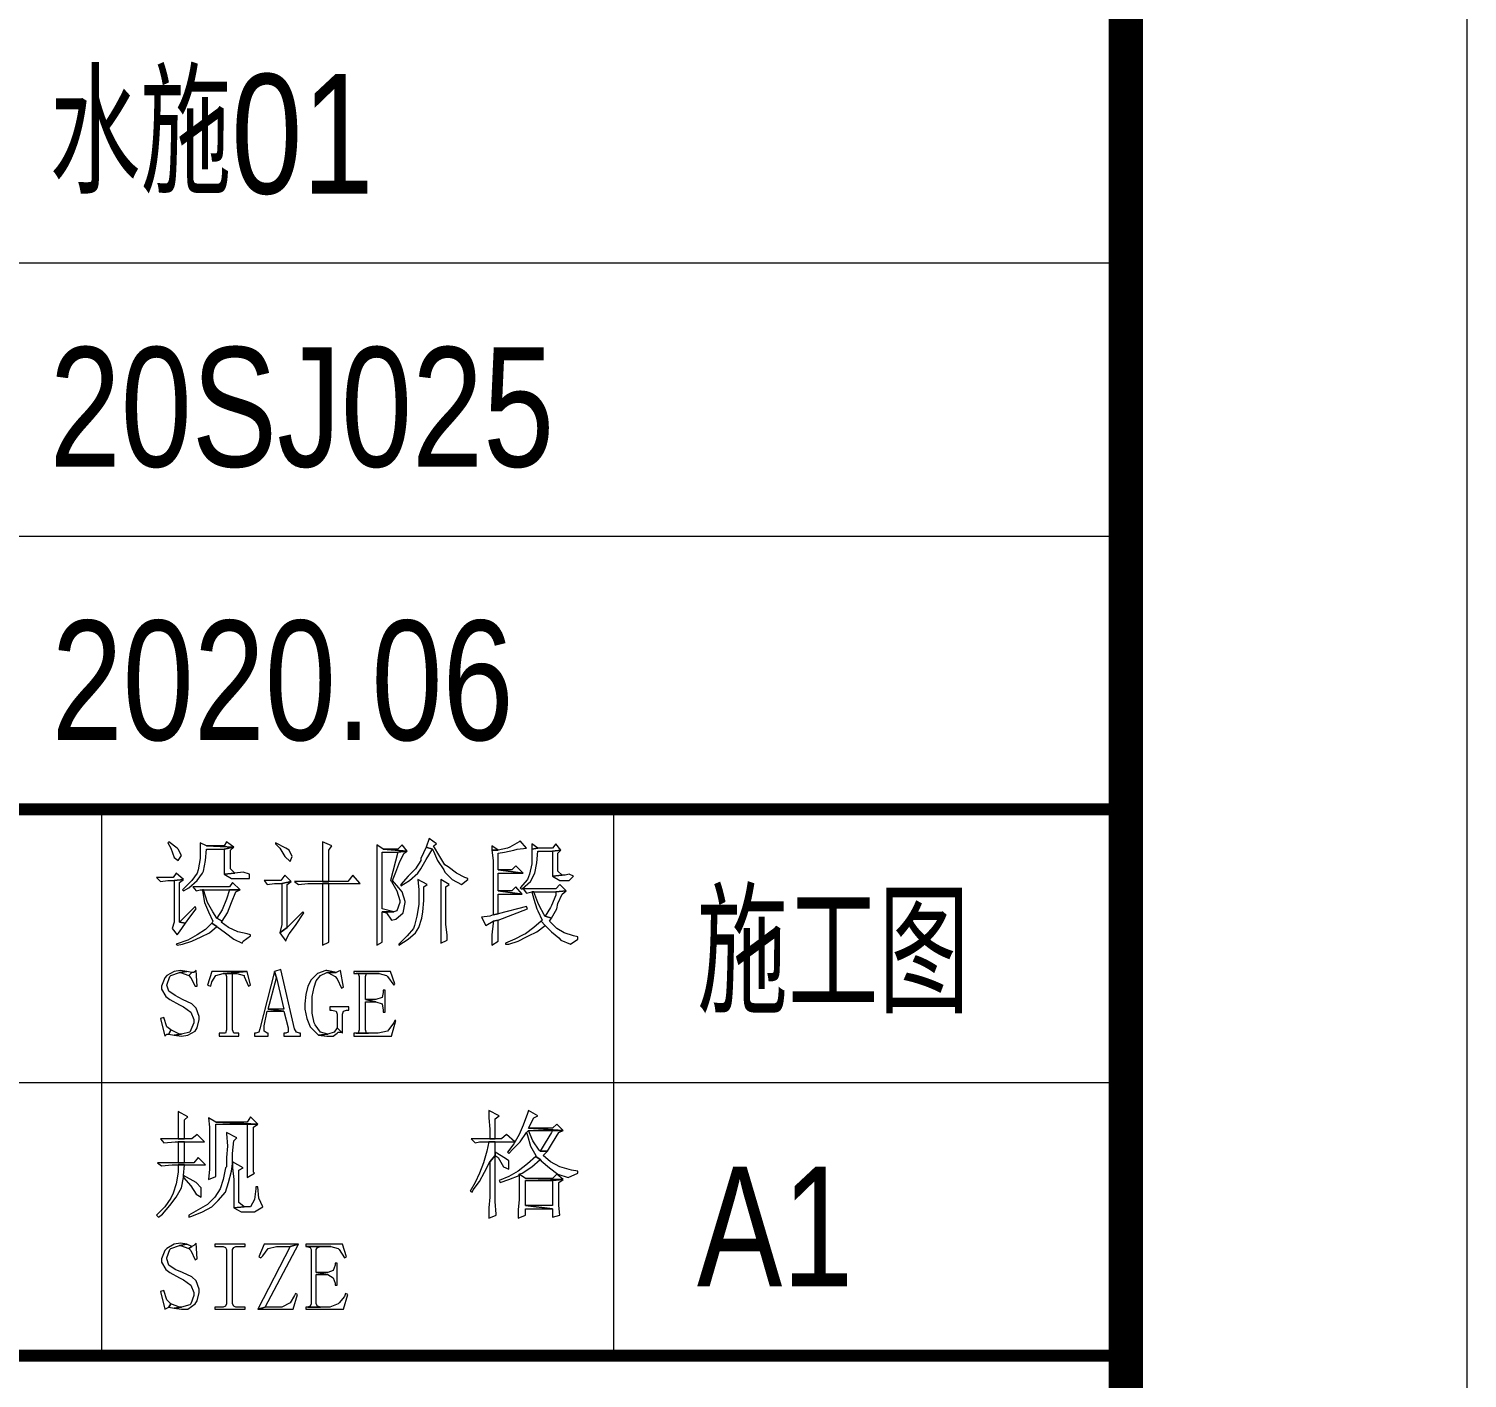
# Model space of a CAD drawing. Header units: millimetres. Extents: x 53009415 to 54059915, y 20499171 to 20796171.
# Drawn here: x 53618846 to 53639915, y 20515839 to 20535604 of the extents above; entities that cross this region are included whole.
import ezdxf

# ---------------------------------------------------------------- set-up
doc = ezdxf.new("R2010")
doc.units = ezdxf.units.MM
doc.header["$LTSCALE"] = 1000
doc.layers.add('PUB_TITLE', color=7, linetype='Continuous', lineweight=20)
doc.layers.add('ROAD', color=2, linetype='Continuous')
doc.styles.add('图签文字', font='hztxt_e.shx', dxfattribs={"width": 0.8, "height": 350, "bigfont": 'hzdx.shx'})

# ---------------------------------------------------------------- blocks, each defined once
blk = doc.blocks.new('a1')
at = {"layer": 'PUB_TITLE'}
for p, q in [((50505410, 18555930), (50499410, 18555930)), ((50499410, 18555130), (50505410, 18555130)), ((50505410, 18554330), (50499410, 18554330)), ((50499410, 18553530), (50505410, 18553530))]:
    blk.add_line(p, q, dxfattribs=at)
for points in [[(50422310, 18549330), (50506410, 18549330), (50506410, 18608730), (50422310, 18608730)], [(50499410, 18550330), (50505410, 18550330), (50505410, 18607730), (50499410, 18607730)]]:
    blk.add_lwpolyline(points, close=True, dxfattribs=at)
at = {"layer": 'PUB_TITLE', "const_width": 100}
blk.add_lwpolyline([(50424810, 18550330), (50505410, 18550330), (50505410, 18607730), (50424810, 18607730)], close=True, dxfattribs=at)
at = {"layer": 'PUB_TITLE', "const_width": 35}
for points in [[(50499410, 18554330), (50505410, 18554330)], [(50499410, 18552730), (50505410, 18552730)]]:
    blk.add_lwpolyline(points, dxfattribs=at)
at = {"layer": 'PUB_TITLE'}
for points in [[(50502410, 18552730), (50502410, 18554330)], [(50503910, 18552730), (50503910, 18554330)]]:
    blk.add_lwpolyline(points, dxfattribs=at)
at = {"layer": 'PUB_TITLE', "lineweight": 0}
for points in [[(50503369.2, 18554244.2), (50503360, 18554219.7), (50503378.4, 18554213.6), (50503381.5, 18554207.5), (50503393.7, 18554179.9), (50503412.1, 18554152.4), (50503415.2, 18554146.2), (50503436.6, 18554124.8), (50503464.2, 18554109.5), (50503482.5, 18554124.8), (50503482.5, 18554127.9), (50503473.4, 18554130.9), (50503448.9, 18554143.2), (50503424.4, 18554161.5), (50503415.2, 18554167.7), (50503399.9, 18554192.2), (50503381.5, 18554222.8), (50503390.7, 18554228.9)], [(50502606.6, 18554235.1), (50502603.5, 18554232), (50502612.7, 18554216.7), (50502621.9, 18554189.1), (50502634.2, 18554179.9), (50502643.4, 18554195.2), (50502634.2, 18554213.6), (50502631.1, 18554216.7)], [(50502698.5, 18554232), (50502698.5, 18554228.9), (50502698.5, 18554195.2), (50502698.5, 18554186), (50502692.4, 18554152.4), (50502689.3, 18554143.2), (50502674, 18554121.7), (50502646.4, 18554094.2), (50502649.5, 18554091.1), (50502664.8, 18554100.3), (50502689.3, 18554121.7), (50502704.6, 18554143.2), (50502707.7, 18554149.3), (50502713.8, 18554179.9), (50502716.9, 18554213.6), (50502768.9, 18554213.6), (50502796.5, 18554219.7), (50502716.9, 18554222.8)], [(50502775.1, 18554235.1), (50502768.9, 18554222.8), (50502716.9, 18554222.8), (50502796.5, 18554219.7)], [(50502796.5, 18554219.7), (50502768.9, 18554213.6), (50502768.9, 18554149.3), (50502768.9, 18554140.1), (50502799.6, 18554143.2), (50502787.3, 18554155.4), (50502787.3, 18554210.6)], [(50502919, 18554232), (50502919, 18554228.9), (50502931.3, 18554216.7), (50502946.6, 18554192.2), (50502961.9, 18554176.9), (50502968, 18554192.2), (50502958.8, 18554210.6), (50502949.6, 18554216.7)], [(50503056.8, 18554235.1), (50503056.8, 18554225.9), (50503056.8, 18554201.4), (50503056.8, 18554164.6), (50503056.8, 18554118.7), (50503075.2, 18554118.7), (50503075.2, 18554210.6), (50503084.4, 18554222.8)], [(50503216.1, 18554225.9), (50503216.1, 18554222.8), (50503216.1, 18554204.4), (50503216.1, 18554176.9), (50503216.1, 18554137), (50503216.1, 18554088), (50503216.1, 18554051.3), (50503216.1, 18554011.5), (50503216.1, 18553977.8), (50503216.1, 18553950.2), (50503216.1, 18553931.8), (50503231.4, 18553941), (50503231.4, 18554029.8), (50503265.1, 18554029.8), (50503231.4, 18554039), (50503231.4, 18554204.4), (50503277.3, 18554204.4), (50503304.9, 18554207.5), (50503234.5, 18554213.6)], [(50503304.9, 18554207.5), (50503277.3, 18554204.4), (50503255.9, 18554121.7), (50503259, 18554118.7), (50503274.3, 18554091.1), (50503283.5, 18554063.5), (50503283.5, 18554057.4), (50503274.3, 18554032.9), (50503265.1, 18554029.8), (50503231.4, 18554029.8), (50503243.7, 18554026.8), (50503259, 18554005.3), (50503271.2, 18554008.4), (50503292.7, 18554026.8), (50503298.8, 18554057.4), (50503298.8, 18554060.5), (50503289.6, 18554088), (50503280.4, 18554100.3), (50503262, 18554121.7), (50503271.2, 18554146.2), (50503283.5, 18554176.9), (50503295.7, 18554201.4)], [(50503289.6, 18554225.9), (50503277.3, 18554213.6), (50503234.5, 18554213.6), (50503304.9, 18554207.5)], [(50503360, 18554219.7), (50503344.7, 18554186), (50503344.7, 18554179.9), (50503329.4, 18554155.4), (50503308, 18554134), (50503286.5, 18554109.5), (50503286.5, 18554106.4), (50503311, 18554121.7), (50503335.5, 18554143.2), (50503344.7, 18554155.4), (50503360, 18554183), (50503378.4, 18554213.6)], [(50503635.7, 18554238.1), (50503632.6, 18554235.1), (50503605.1, 18554219.7), (50503598.9, 18554216.7), (50503571.4, 18554210.6), (50503553, 18554210.6), (50503556.1, 18554179.9), (50503556.1, 18554137), (50503556.1, 18554020.7), (50503571.4, 18554023.7), (50503571.4, 18554081.9), (50503641.8, 18554081.9), (50503571.4, 18554091.1), (50503571.4, 18554143.2), (50503644.9, 18554143.2), (50503571.4, 18554152.4), (50503571.4, 18554201.4), (50503589.7, 18554204.4), (50503617.3, 18554210.6), (50503626.5, 18554213.6), (50503654.1, 18554216.7)], [(50503553, 18554222.8), (50503553, 18554210.6), (50503571.4, 18554210.6)], [(50503739.8, 18554228.9), (50503730.6, 18554216.7), (50503687.8, 18554216.7), (50503669.4, 18554213.6), (50503669.4, 18554183), (50503669.4, 18554170.7), (50503663.3, 18554140.1), (50503657.1, 18554124.8), (50503635.7, 18554100.3), (50503638.7, 18554097.2), (50503641.8, 18554097.2), (50503666.3, 18554118.7), (50503678.6, 18554143.2), (50503678.6, 18554143.2), (50503684.7, 18554173.8), (50503687.8, 18554207.5), (50503730.6, 18554207.5), (50503755.1, 18554210.6)], [(50503669.4, 18554228.9), (50503669.4, 18554213.6), (50503687.8, 18554216.7)], [(50503755.1, 18554210.6), (50503730.6, 18554207.5), (50503730.6, 18554140.1), (50503730.6, 18554134), (50503758.2, 18554137), (50503745.9, 18554149.3), (50503745.9, 18554201.4)], [(50503623.4, 18554164.6), (50503611.2, 18554152.4), (50503571.4, 18554152.4), (50503644.9, 18554143.2)], [(50502628, 18554143.2), (50502618.9, 18554130.9), (50502569.8, 18554130.9), (50502582.1, 18554118.7), (50502603.5, 18554121.7), (50502621.9, 18554121.7), (50502649.5, 18554124.8)], [(50502649.5, 18554124.8), (50502621.9, 18554121.7), (50502621.9, 18553999.2), (50502615.8, 18553980.8), (50502631.1, 18553962.5), (50502637.2, 18553971.7), (50502655.6, 18553996.2), (50502637.2, 18553999.2), (50502637.2, 18554115.6)], [(50502824.1, 18554146.2), (50502799.6, 18554143.2), (50502768.9, 18554140.1), (50502790.4, 18554127.9), (50502808.7, 18554127.9), (50502814.9, 18554127.9), (50502842.4, 18554127.9), (50502842.4, 18554140.1)], [(50502946.6, 18554137), (50502934.3, 18554121.7), (50502885.3, 18554121.7), (50502894.5, 18554109.5), (50502915.9, 18554112.5), (50502937.4, 18554112.5), (50502964.9, 18554118.7)], [(50502964.9, 18554118.7), (50502937.4, 18554112.5), (50502937.4, 18553993.1), (50502931.3, 18553968.6), (50502952.7, 18553983.9), (50502952.7, 18554109.5)], [(50503145.6, 18554137), (50503130.3, 18554118.7), (50503075.2, 18554118.7), (50503056.8, 18554118.7), (50502974.1, 18554118.7), (50502986.4, 18554109.5), (50503013.9, 18554112.5), (50503056.8, 18554112.5), (50503075.2, 18554112.5), (50503167.1, 18554112.5)], [(50503335.5, 18554124.8), (50503335.5, 18554124.8), (50503338.6, 18554094.2), (50503338.6, 18554057.4), (50503338.6, 18554051.3), (50503332.5, 18554017.6), (50503326.3, 18553990), (50503323.3, 18553980.8), (50503304.9, 18553959.4), (50503280.4, 18553934.9), (50503280.4, 18553931.8), (50503308, 18553950.2), (50503329.4, 18553968.6), (50503338.6, 18553983.9), (50503347.8, 18554011.5), (50503350.9, 18554029.8), (50503353.9, 18554063.5), (50503353.9, 18554103.4), (50503363.1, 18554109.5)], [(50503402.9, 18554124.8), (50503402.9, 18554100.3), (50503402.9, 18554069.7), (50503402.9, 18554036), (50503402.9, 18554036), (50503402.9, 18554002.3), (50503402.9, 18553968.6), (50503402.9, 18553938), (50503421.3, 18553947.2), (50503421.3, 18553962.5), (50503418.2, 18553993.1), (50503418.2, 18554103.4), (50503427.4, 18554109.5)], [(50503779.6, 18554140.1), (50503767.4, 18554137), (50503758.2, 18554137), (50503730.6, 18554134), (50503752.1, 18554121.7), (50503776.6, 18554121.7), (50503779.6, 18554121.7), (50503791.9, 18554134)], [(50502793.4, 18554115.6), (50502784.2, 18554103.4), (50502677, 18554103.4), (50502686.2, 18554091.1), (50502698.5, 18554094.2), (50502704.6, 18554094.2), (50502707.7, 18554094.2), (50502784.2, 18554094.2), (50502814.9, 18554094.2)], [(50502707.7, 18554094.2), (50502704.6, 18554094.2), (50502704.6, 18554091.1), (50502710.7, 18554057.4), (50502723, 18554029.8), (50502735.2, 18554002.3), (50502732.2, 18553996.2), (50502747.5, 18553987), (50502772, 18553968.6), (50502796.5, 18553950.2), (50502821, 18553938), (50502824.1, 18553944.1), (50502845.5, 18553959.4), (50502845.5, 18553962.5), (50502836.3, 18553965.5), (50502808.7, 18553971.7), (50502781.2, 18553983.9), (50502759.7, 18553999.2), (50502762.8, 18554002.3), (50502747.5, 18554011.5), (50502735.2, 18554029.8), (50502719.9, 18554057.4)], [(50502814.9, 18554094.2), (50502784.2, 18554094.2), (50502775.1, 18554066.6), (50502762.8, 18554036), (50502747.5, 18554011.5), (50502762.8, 18554002.3), (50502778.1, 18554026.8), (50502790.4, 18554057.4), (50502802.6, 18554088)], [(50503075.2, 18554112.5), (50503056.8, 18554112.5), (50503056.8, 18553996.2), (50503056.8, 18553968.6), (50503056.8, 18553931.8), (50503075.2, 18553941), (50503075.2, 18553956.3), (50503075.2, 18553990)], [(50503623.4, 18554103.4), (50503611.2, 18554091.1), (50503571.4, 18554091.1), (50503641.8, 18554081.9)], [(50503752.1, 18554109.5), (50503739.8, 18554097.2), (50503644.9, 18554097.2), (50503654.1, 18554085), (50503669.4, 18554088), (50503675.5, 18554088), (50503739.8, 18554088), (50503770.4, 18554091.1)], [(50503675.5, 18554088), (50503669.4, 18554088), (50503675.5, 18554066.6), (50503684.7, 18554039), (50503687.8, 18554032.9), (50503700, 18554005.3), (50503696.9, 18554002.3), (50503709.2, 18553990), (50503727.6, 18553971.7), (50503749, 18553953.3), (50503755.1, 18553947.2), (50503782.7, 18553934.9), (50503804.1, 18553950.2), (50503804.1, 18553956.3), (50503791.9, 18553959.4), (50503764.3, 18553968.6), (50503742.9, 18553980.8), (50503721.4, 18554002.3), (50503727.6, 18554011.5), (50503709.2, 18554017.6), (50503706.1, 18554020.7), (50503690.8, 18554048.2), (50503687.8, 18554057.4)], [(50503770.4, 18554091.1), (50503739.8, 18554088), (50503739.8, 18554078.9), (50503727.6, 18554048.2), (50503724.5, 18554042.1), (50503709.2, 18554017.6), (50503727.6, 18554011.5), (50503742.9, 18554039), (50503745.9, 18554054.4), (50503758.2, 18554081.9)], [(50502683.2, 18554045.2), (50502637.2, 18553999.2), (50502655.6, 18553996.2), (50502667.9, 18554014.5), (50502686.2, 18554039)], [(50503654.1, 18554045.2), (50503571.4, 18554023.7), (50503556.1, 18554020.7), (50503546.9, 18554017.6), (50503522.4, 18554014.5), (50503534.6, 18553990), (50503556.1, 18554002.3), (50503571.4, 18554005.3), (50503657.1, 18554039)], [(50502732.2, 18553996.2), (50502713.8, 18553977.8), (50502689.3, 18553962.5), (50502661.7, 18553947.2), (50502628, 18553934.9), (50502631.1, 18553931.8), (50502646.4, 18553934.9), (50502674, 18553944.1), (50502701.5, 18553956.3), (50502726, 18553968.6), (50502747.5, 18553987)], [(50502998.6, 18554029.8), (50502952.7, 18553983.9), (50502931.3, 18553968.6), (50502949.6, 18553944.1), (50502949.6, 18553947.2), (50502958.8, 18553965.5), (50502977.2, 18553990), (50503001.7, 18554026.8)], [(50503571.4, 18554005.3), (50503556.1, 18554002.3), (50503556.1, 18553996.2), (50503553, 18553962.5), (50503553, 18553931.8), (50503571.4, 18553944.1), (50503571.4, 18553968.6)], [(50503696.9, 18554002.3), (50503675.5, 18553983.9), (50503651, 18553965.5), (50503644.9, 18553962.5), (50503620.4, 18553950.2), (50503592.8, 18553938), (50503592.8, 18553934.9), (50503602, 18553934.9), (50503629.6, 18553944.1), (50503654.1, 18553956.3), (50503660.2, 18553959.4), (50503684.7, 18553971.7), (50503709.2, 18553990)], [(50502640.3, 18553858.3), (50502621.9, 18553855.3), (50502600.5, 18553843), (50502594.4, 18553836.9), (50502585.2, 18553812.4), (50502585.2, 18553803.2), (50502597.4, 18553781.8), (50502609.7, 18553772.6), (50502637.2, 18553757.3), (50502649.5, 18553751.1), (50502670.9, 18553735.8), (50502680.1, 18553714.4), (50502680.1, 18553705.2), (50502670.9, 18553683.8), (50502667.9, 18553677.6), (50502643.4, 18553671.5), (50502621.9, 18553668.4), (50502643.4, 18553665.4), (50502661.7, 18553668.4), (50502683.2, 18553680.7), (50502689.3, 18553689.9), (50502695.4, 18553714.4), (50502695.4, 18553723.6), (50502686.2, 18553748.1), (50502674, 18553760.3), (50502646.4, 18553772.6), (50502625, 18553784.8), (50502606.6, 18553797.1), (50502600.5, 18553815.5), (50502600.5, 18553815.5), (50502609.7, 18553840), (50502612.7, 18553843), (50502637.2, 18553852.2), (50502658.7, 18553855.3)], [(50502658.7, 18553855.3), (50502637.2, 18553852.2), (50502640.3, 18553852.2), (50502664.8, 18553843), (50502674, 18553852.2)], [(50502686.2, 18553858.3), (50502680.1, 18553852.2), (50502674, 18553852.2), (50502664.8, 18553843), (50502670.9, 18553836.9), (50502683.2, 18553812.4), (50502689.3, 18553812.4)], [(50502836.3, 18553855.3), (50502732.2, 18553855.3), (50502719.9, 18553815.5), (50502729.1, 18553812.4), (50502732.2, 18553824.6), (50502744.4, 18553843), (50502765.9, 18553849.1)], [(50502765.9, 18553849.1), (50502772, 18553849.1), (50502775.1, 18553840), (50502775.1, 18553683.8), (50502772, 18553674.6), (50502765.9, 18553674.6), (50502753.6, 18553674.6), (50502753.6, 18553665.4), (50502811.8, 18553665.4), (50502811.8, 18553674.6), (50502802.6, 18553674.6), (50502796.5, 18553674.6), (50502793.4, 18553683.8), (50502793.4, 18553836.9), (50502793.4, 18553849.1), (50502805.7, 18553849.1)], [(50502836.3, 18553855.3), (50502765.9, 18553849.1), (50502805.7, 18553849.1), (50502827.1, 18553843), (50502827.1, 18553840), (50502839.4, 18553812.4), (50502845.5, 18553815.5)], [(50502915.9, 18553855.3), (50502873.1, 18553686.8), (50502870, 18553677.6), (50502860.8, 18553674.6), (50502857.7, 18553674.6), (50502857.7, 18553665.4), (50502897.6, 18553665.4), (50502897.6, 18553674.6), (50502894.5, 18553674.6), (50502885.3, 18553680.7), (50502885.3, 18553696), (50502894.5, 18553738.9), (50502943.5, 18553738.9), (50502897.6, 18553745), (50502922.1, 18553836.9), (50502922.1, 18553836.9)], [(50502934.3, 18553861.4), (50502915.9, 18553855.3), (50502922.1, 18553836.9), (50502943.5, 18553745), (50502897.6, 18553745), (50502943.5, 18553738.9), (50502955.8, 18553689.9), (50502955.8, 18553677.6), (50502949.6, 18553674.6), (50502943.5, 18553674.6), (50502943.5, 18553665.4), (50502992.5, 18553665.4), (50502992.5, 18553674.6), (50502989.4, 18553674.6), (50502980.3, 18553677.6), (50502974.1, 18553686.8)], [(50503069.1, 18553858.3), (50503066, 18553858.3), (50503041.5, 18553849.1), (50503023.1, 18553830.8), (50503013.9, 18553812.4), (50503007.8, 18553787.9), (50503004.8, 18553760.3), (50503004.8, 18553745), (50503010.9, 18553717.4), (50503020.1, 18553692.9), (50503026.2, 18553686.8), (50503044.6, 18553668.4), (50503072.1, 18553671.5), (50503050.7, 18553677.6), (50503035.4, 18553699.1), (50503032.3, 18553705.2), (50503026.2, 18553732.8), (50503026.2, 18553760.3), (50503026.2, 18553781.8), (50503032.3, 18553809.3), (50503038.4, 18553827.7), (50503050.7, 18553843), (50503069.1, 18553852.2), (50503096.6, 18553852.2), (50503084.4, 18553855.3)], [(50503108.9, 18553858.3), (50503102.8, 18553855.3), (50503096.6, 18553852.2), (50503069.1, 18553852.2), (50503072.1, 18553852.2), (50503093.6, 18553840), (50503099.7, 18553833.8), (50503112, 18553806.3), (50503118.1, 18553809.3)], [(50503255.9, 18553855.3), (50503148.7, 18553855.3), (50503148.7, 18553849.1), (50503154.8, 18553849.1), (50503222.2, 18553849.1), (50503243.7, 18553843), (50503246.7, 18553840), (50503265.1, 18553815.5), (50503268.2, 18553818.5)], [(50503154.8, 18553849.1), (50503161, 18553849.1), (50503164, 18553840), (50503164, 18553683.8), (50503161, 18553674.6), (50503154.8, 18553674.6), (50503191.6, 18553674.6), (50503185.5, 18553674.6), (50503182.4, 18553683.8), (50503182.4, 18553766.5), (50503213, 18553766.5), (50503182.4, 18553772.6), (50503182.4, 18553840), (50503185.5, 18553849.1), (50503191.6, 18553849.1), (50503222.2, 18553849.1)], [(50503240.6, 18553800.1), (50503234.5, 18553800.1), (50503234.5, 18553794), (50503231.4, 18553778.7), (50503213, 18553772.6), (50503182.4, 18553772.6), (50503213, 18553766.5), (50503231.4, 18553760.3), (50503234.5, 18553742), (50503234.5, 18553735.8), (50503240.6, 18553735.8)], [(50503133.4, 18553751.1), (50503078.3, 18553751.1), (50503078.3, 18553742), (50503084.4, 18553742), (50503096.6, 18553738.9), (50503099.7, 18553729.7), (50503099.7, 18553689.9), (50503112, 18553677.6), (50503115, 18553674.6), (50503115, 18553729.7), (50503118.1, 18553738.9), (50503127.3, 18553742), (50503133.4, 18553742)], [(50502591.3, 18553720.5), (50502582.1, 18553717.4), (50502594.4, 18553665.4), (50502600.5, 18553671.5), (50502606.6, 18553671.5), (50502612.7, 18553683.8), (50502600.5, 18553692.9)], [(50503268.2, 18553711.3), (50503265.1, 18553705.2), (50503249.8, 18553683.8), (50503246.7, 18553680.7), (50503219.2, 18553674.6), (50503191.6, 18553674.6), (50503154.8, 18553674.6), (50503148.7, 18553674.6), (50503148.7, 18553665.4), (50503259, 18553665.4), (50503271.2, 18553711.3)], [(50502612.7, 18553683.8), (50502606.6, 18553671.5), (50502621.9, 18553668.4), (50502643.4, 18553671.5), (50502637.2, 18553671.5)], [(50503099.7, 18553689.9), (50503090.5, 18553677.6), (50503072.1, 18553671.5), (50503044.6, 18553668.4), (50503069.1, 18553665.4), (50503087.5, 18553665.4), (50503099.7, 18553674.6), (50503102.8, 18553677.6), (50503112, 18553677.6)], [(50502634.2, 18553444.9), (50502634.2, 18553432.6), (50502634.2, 18553398.9), (50502634.2, 18553365.2), (50502652.5, 18553365.2), (50502652.5, 18553420.4), (50502661.7, 18553429.5)], [(50503543.8, 18553447.9), (50503543.8, 18553426.5), (50503546.9, 18553392.8), (50503546.9, 18553365.2), (50503562.2, 18553365.2), (50503562.2, 18553423.4), (50503574.4, 18553432.6)], [(50503660.2, 18553447.9), (50503657.1, 18553438.7), (50503644.9, 18553405), (50503632.6, 18553377.5), (50503617.3, 18553349.9), (50503598.9, 18553325.4), (50503602, 18553322.4), (50503614.2, 18553334.6), (50503635.7, 18553356), (50503654.1, 18553383.6), (50503660.2, 18553389.7), (50503730.6, 18553389.7), (50503761.3, 18553389.7), (50503660.2, 18553395.9), (50503660.2, 18553395.9), (50503675.5, 18553426.5), (50503687.8, 18553432.6)], [(50502723, 18553426.5), (50502726, 18553398.9), (50502726, 18553368.3), (50502726, 18553334.6), (50502726, 18553310.1), (50502726, 18553276.4), (50502723, 18553245.8), (50502744.4, 18553255), (50502744.4, 18553408.1), (50502836.3, 18553408.1), (50502866.9, 18553408.1), (50502744.4, 18553414.2)], [(50502845.5, 18553429.5), (50502836.3, 18553414.2), (50502744.4, 18553414.2), (50502866.9, 18553408.1)], [(50502866.9, 18553408.1), (50502836.3, 18553408.1), (50502836.3, 18553251.9), (50502857.7, 18553264.2), (50502854.7, 18553267.2), (50502854.7, 18553285.6), (50502854.7, 18553316.2), (50502854.7, 18553353), (50502854.7, 18553398.9)], [(50503742.9, 18553408.1), (50503730.6, 18553395.9), (50503660.2, 18553395.9), (50503761.3, 18553389.7)], [(50502689.3, 18553377.5), (50502674, 18553365.2), (50502652.5, 18553365.2), (50502634.2, 18553365.2), (50502582.1, 18553365.2), (50502591.3, 18553353), (50502591.3, 18553353), (50502625, 18553356), (50502634.2, 18553356), (50502652.5, 18553356), (50502710.7, 18553356)], [(50502775.1, 18553383.6), (50502775.1, 18553380.5), (50502778.1, 18553343.8), (50502775.1, 18553310.1), (50502775.1, 18553282.5), (50502772, 18553279.5), (50502765.9, 18553245.8), (50502756.7, 18553218.2), (50502741.4, 18553193.7), (50502719.9, 18553172.3), (50502692.4, 18553157), (50502664.8, 18553141.7), (50502664.8, 18553135.5), (50502674, 18553138.6), (50502704.6, 18553150.8), (50502732.2, 18553166.2), (50502750.6, 18553184.5), (50502772, 18553209), (50502772, 18553209), (50502781.2, 18553236.6), (50502790.4, 18553270.3), (50502793.4, 18553291.7), (50502793.4, 18553322.4), (50502796.5, 18553359.1), (50502805.7, 18553368.3)], [(50503595.9, 18553377.5), (50503580.6, 18553365.2), (50503562.2, 18553365.2), (50503546.9, 18553365.2), (50503491.7, 18553365.2), (50503504, 18553353), (50503516.2, 18553356), (50503543.8, 18553356), (50503562.2, 18553356), (50503620.4, 18553356)], [(50503660.2, 18553389.7), (50503654.1, 18553383.6), (50503657.1, 18553374.4), (50503666.3, 18553343.8), (50503681.6, 18553316.2), (50503681.6, 18553313.2), (50503693.9, 18553304), (50503696.9, 18553300.9), (50503721.4, 18553279.5), (50503745.9, 18553261.1), (50503776.6, 18553251.9), (50503776.6, 18553251.9), (50503804.1, 18553264.2), (50503804.1, 18553270.3), (50503785.8, 18553273.3), (50503752.1, 18553282.5), (50503724.5, 18553297.9), (50503703.1, 18553316.2), (50503715.3, 18553328.5), (50503693.9, 18553328.5), (50503690.8, 18553331.5), (50503672.4, 18553359.1)], [(50503761.3, 18553389.7), (50503730.6, 18553389.7), (50503727.6, 18553383.6), (50503709.2, 18553353), (50503693.9, 18553328.5), (50503715.3, 18553328.5), (50503730.6, 18553353), (50503749, 18553383.6)], [(50502652.5, 18553356), (50502634.2, 18553356), (50502634.2, 18553294.8), (50502652.5, 18553294.8)], [(50503562.2, 18553356), (50503543.8, 18553356), (50503537.7, 18553328.5), (50503528.5, 18553294.8), (50503516.2, 18553264.2), (50503504, 18553236.6), (50503488.7, 18553212.1), (50503494.8, 18553209), (50503497.9, 18553215.2), (50503516.2, 18553239.7), (50503531.6, 18553267.2), (50503546.9, 18553297.9), (50503562.2, 18553316.2), (50503562.2, 18553325.4)], [(50503562.2, 18553325.4), (50503562.2, 18553316.2), (50503571.4, 18553310.1), (50503586.7, 18553282.5), (50503602, 18553276.4), (50503602, 18553300.9), (50503592.8, 18553307)], [(50502652.5, 18553288.7), (50502634.2, 18553288.7), (50502634.2, 18553267.2), (50502628, 18553233.5), (50502618.9, 18553206), (50502612.7, 18553190.7), (50502594.4, 18553166.2), (50502569.8, 18553141.7), (50502576, 18553135.5), (50502588.2, 18553144.7), (50502609.7, 18553169.2), (50502628, 18553193.7), (50502643.4, 18553221.3), (50502649.5, 18553251.9), (50502649.5, 18553258)], [(50502692.4, 18553310.1), (50502680.1, 18553294.8), (50502652.5, 18553294.8), (50502634.2, 18553294.8), (50502572.9, 18553294.8), (50502585.2, 18553285.6), (50502585.2, 18553285.6), (50502615.8, 18553288.7), (50502634.2, 18553288.7), (50502652.5, 18553288.7), (50502713.8, 18553288.7)], [(50502793.4, 18553297.9), (50502793.4, 18553279.5), (50502796.5, 18553245.8), (50502796.5, 18553175.3), (50502796.5, 18553163.1), (50502827.1, 18553166.2), (50502811.8, 18553178.4), (50502811.8, 18553273.3), (50502824.1, 18553279.5)], [(50503562.2, 18553316.2), (50503546.9, 18553297.9), (50503546.9, 18553294.8), (50503546.9, 18553261.1), (50503546.9, 18553227.4), (50503546.9, 18553193.7), (50503543.8, 18553163.1), (50503543.8, 18553132.5), (50503565.2, 18553141.7), (50503565.2, 18553144.7), (50503562.2, 18553181.5), (50503562.2, 18553206)], [(50503681.6, 18553313.2), (50503657.1, 18553291.7), (50503629.6, 18553270.3), (50503602, 18553255), (50503574.4, 18553242.7), (50503577.5, 18553236.6), (50503602, 18553245.8), (50503632.6, 18553258), (50503632.6, 18553261.1), (50503641.8, 18553264.2), (50503669.4, 18553282.5), (50503693.9, 18553304)], [(50502649.5, 18553258), (50502649.5, 18553251.9), (50502670.9, 18553227.4), (50502686.2, 18553202.9), (50502686.2, 18553202.9), (50502701.5, 18553193.7), (50502701.5, 18553221.3), (50502701.5, 18553221.3), (50502686.2, 18553236.6)], [(50503632.6, 18553261.1), (50503632.6, 18553258), (50503632.6, 18553221.3), (50503632.6, 18553187.6), (50503629.6, 18553157), (50503629.6, 18553132.5), (50503651, 18553141.7), (50503651, 18553160), (50503730.6, 18553160), (50503651, 18553169.2), (50503651, 18553242.7), (50503730.6, 18553242.7), (50503761.3, 18553245.8), (50503651, 18553248.8)], [(50503742.9, 18553261.1), (50503730.6, 18553248.8), (50503651, 18553248.8), (50503761.3, 18553245.8)], [(50503761.3, 18553245.8), (50503730.6, 18553242.7), (50503730.6, 18553169.2), (50503651, 18553169.2), (50503730.6, 18553160), (50503730.6, 18553135.5), (50503752.1, 18553141.7), (50503749, 18553169.2), (50503749, 18553199.8), (50503749, 18553236.6)], [(50502866.9, 18553224.3), (50502860.8, 18553224.3), (50502860.8, 18553218.2), (50502857.7, 18553187.6), (50502845.5, 18553166.2), (50502827.1, 18553166.2), (50502796.5, 18553163.1), (50502817.9, 18553150.8), (50502857.7, 18553150.8), (50502857.7, 18553150.8), (50502882.2, 18553166.2), (50502870, 18553190.7), (50502870, 18553190.7)], [(50502640.3, 18553059), (50502621.9, 18553055.9), (50502600.5, 18553043.6), (50502594.4, 18553037.5), (50502585.2, 18553013), (50502585.2, 18553003.8), (50502597.4, 18552982.4), (50502609.7, 18552973.2), (50502637.2, 18552957.9), (50502649.5, 18552951.8), (50502670.9, 18552936.4), (50502680.1, 18552915), (50502680.1, 18552905.8), (50502670.9, 18552881.3), (50502667.9, 18552878.3), (50502643.4, 18552872.1), (50502621.9, 18552869.1), (50502643.4, 18552866), (50502661.7, 18552866), (50502683.2, 18552881.3), (50502689.3, 18552890.5), (50502695.4, 18552915), (50502695.4, 18552924.2), (50502686.2, 18552948.7), (50502674, 18552960.9), (50502646.4, 18552973.2), (50502625, 18552982.4), (50502606.6, 18552994.6), (50502600.5, 18553013), (50502600.5, 18553016.1), (50502609.7, 18553040.6), (50502612.7, 18553043.6), (50502637.2, 18553052.8), (50502658.7, 18553055.9)], [(50502658.7, 18553055.9), (50502637.2, 18553052.8), (50502640.3, 18553052.8), (50502664.8, 18553043.6), (50502674, 18553049.8)], [(50502686.2, 18553059), (50502680.1, 18553052.8), (50502674, 18553049.8), (50502664.8, 18553043.6), (50502670.9, 18553037.5), (50502683.2, 18553010), (50502689.3, 18553013)], [(50502830.2, 18553055.9), (50502741.4, 18553055.9), (50502741.4, 18553049.8), (50502765.9, 18553049.8), (50502772, 18553046.7), (50502775.1, 18553040.6), (50502775.1, 18552881.3), (50502772, 18552875.2), (50502765.9, 18552872.1), (50502741.4, 18552872.1), (50502741.4, 18552866), (50502830.2, 18552866), (50502830.2, 18552872.1), (50502802.6, 18552872.1), (50502796.5, 18552875.2), (50502793.4, 18552881.3), (50502793.4, 18553040.6), (50502796.5, 18553046.7), (50502802.6, 18553049.8), (50502830.2, 18553049.8)], [(50502986.4, 18553055.9), (50502961.9, 18553049.8), (50502866.9, 18552866), (50502888.4, 18552872.1)], [(50502986.4, 18553055.9), (50502885.3, 18553055.9), (50502870, 18553019.1), (50502876.1, 18553016.1), (50502882.2, 18553022.2), (50502897.6, 18553043.6), (50502897.6, 18553043.6), (50502922.1, 18553049.8), (50502961.9, 18553049.8)], [(50503115, 18553055.9), (50503007.8, 18553055.9), (50503007.8, 18553049.8), (50503010.9, 18553049.8), (50503081.3, 18553049.8), (50503102.8, 18553043.6), (50503105.8, 18553040.6), (50503121.1, 18553016.1), (50503127.3, 18553019.1)], [(50503010.9, 18553049.8), (50503020.1, 18553046.7), (50503023.1, 18553040.6), (50503023.1, 18552881.3), (50503020.1, 18552875.2), (50503013.9, 18552872.1), (50503050.7, 18552872.1), (50503041.5, 18552875.2), (50503038.4, 18552881.3), (50503038.4, 18552967.1), (50503072.1, 18552967.1), (50503038.4, 18552973.2), (50503038.4, 18553040.6), (50503041.5, 18553046.7), (50503050.7, 18553049.8), (50503081.3, 18553049.8)], [(50503099.7, 18553000.8), (50503093.6, 18553000.8), (50503093.6, 18552994.6), (50503087.5, 18552979.3), (50503072.1, 18552973.2), (50503038.4, 18552973.2), (50503072.1, 18552967.1), (50503087.5, 18552957.9), (50503093.6, 18552942.6), (50503093.6, 18552936.4), (50503099.7, 18552936.4)], [(50502591.3, 18552921.1), (50502582.1, 18552918.1), (50502594.4, 18552866), (50502600.5, 18552869.1), (50502606.6, 18552872.1), (50502612.7, 18552881.3), (50502600.5, 18552893.6)], [(50502977.2, 18552911.9), (50502974.1, 18552905.8), (50502961.9, 18552884.4), (50502961.9, 18552884.4), (50502937.4, 18552872.1), (50502888.4, 18552872.1), (50502866.9, 18552866), (50502971.1, 18552866), (50502983.3, 18552908.9)], [(50503124.2, 18552911.9), (50503121.1, 18552902.8), (50503105.8, 18552884.4), (50503102.8, 18552881.3), (50503078.3, 18552872.1), (50503050.7, 18552872.1), (50503013.9, 18552872.1), (50503007.8, 18552872.1), (50503007.8, 18552866), (50503118.1, 18552866), (50503130.3, 18552908.9)], [(50502612.7, 18552881.3), (50502606.6, 18552872.1), (50502621.9, 18552869.1), (50502643.4, 18552872.1), (50502637.2, 18552872.1)]]:
    blk.add_lwpolyline(points, close=True, dxfattribs=at)

msp = doc.modelspace()

# ---------------------------------------------------------------- block references
at = {"layer": 'ROAD', "xscale": 5, "yscale": 5, "zscale": 5}
msp.add_blockref('a1', (-198892134.618, -72247479.218), dxfattribs=at)

# ---------------------------------------------------------------- texts
at = {"layer": 'PUB_TITLE', "color": 30, "style": '图签文字', "width": 0.8}
for s, p in [('水施01', (53619151.906, 20533189.733)), ('20SJ025', (53619151.906, 20529189.733)), ('2020.06', (53619180.184, 20525185.622)), ('施工图', (53628633.657, 20521185.622)), ('A1', (53628633.657, 20517185.622))]:
    msp.add_text(s, height=1750, dxfattribs=at).set_placement(p)

doc.saveas('drawing.dxf')
